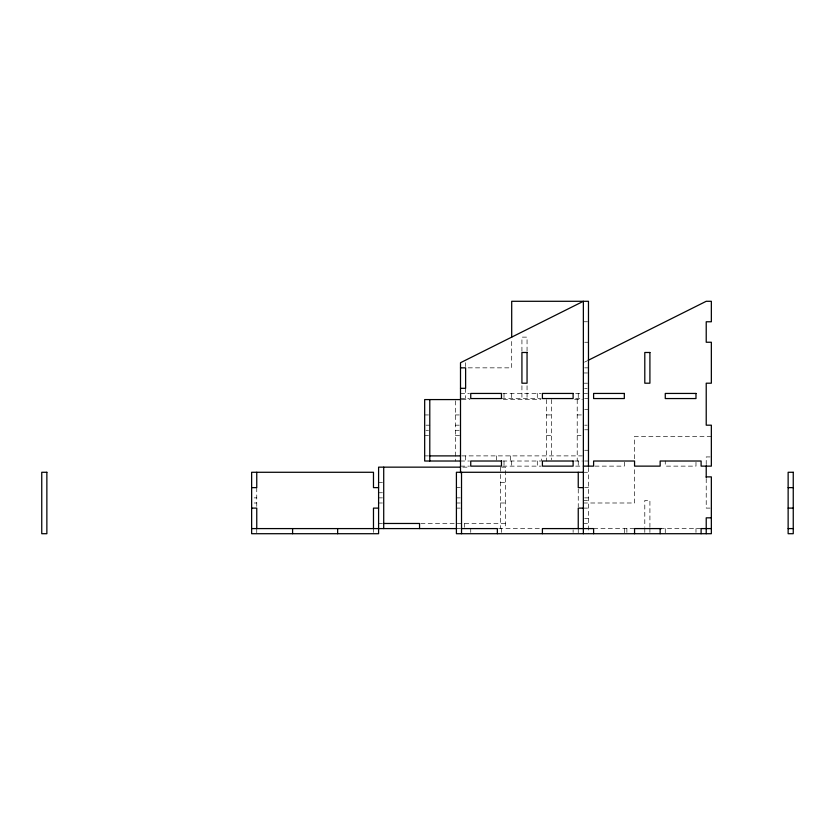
<?xml version="1.0" encoding="UTF-8"?>
<svg xmlns="http://www.w3.org/2000/svg" width="835" height="835" viewBox="0 0 835 835"><rect width="100%" height="100%" fill="white"/><g stroke="black" fill="none" stroke-linecap="round" stroke-linejoin="round"><path stroke-width="0.63" stroke-dasharray="4.17 3.13" d="M584.521 362.15L586.838 360.981M583.362 321.767L588.477 321.767M584.646 342.246L588.477 342.246M468.184 367.849L511.698 367.849L511.698 339.688M584.646 367.849L588.477 367.849M583.362 372.963L588.477 372.963M583.362 383.202L588.477 383.202M584.646 388.317L587.203 388.317M460.502 393.442L469.458 393.442M502.733 393.442L541.132 393.442M575.68 393.442L580.805 393.442M583.362 393.442L588.477 393.442M460.502 398.556L469.458 398.556M501.459 398.556L541.132 398.556M575.68 398.556L580.805 398.556M584.646 398.556L588.477 398.556M461.797 399.579L469.99 399.579M503.296 399.579L540.903 399.579M574.626 399.579L582.339 399.579M584.646 409.307L588.477 409.307M424.671 414.943L428.501 414.943M455.378 414.943L459.219 414.943M546.508 414.943L551.622 414.943M577.215 414.943L582.339 414.943M425.944 425.182L429.785 425.182M455.378 425.182L459.219 425.182M584.646 425.182L587.203 425.182M584.646 429.785L588.477 429.785M425.944 430.296L428.501 430.296M455.378 430.296L459.219 430.296M424.671 435.421L428.501 435.421M455.378 435.421L460.502 435.421M546.508 435.421L551.622 435.421M577.215 435.421L581.056 435.421M711.347 436.444L634.558 436.444L634.558 459.48M584.646 450.263L588.477 450.263M424.671 455.889L428.501 455.889M461.786 455.889L582.339 455.889M710.063 456.922L706.222 456.922L706.222 464.594M460.502 461.014L469.479 461.014M502.733 461.014L541.383 461.014L541.383 455.889M574.657 461.014L582.339 461.014M584.646 461.014L588.477 461.014M460.502 466.128L469.458 466.128M502.733 466.128L541.132 466.128M575.68 466.128L580.805 466.128M594.885 466.128L624.319 466.128L624.319 461.014M462.82 467.151L469.301 467.151M501.71 467.151L505.551 467.151L505.551 528.586M583.362 472.276L588.477 472.276M378.589 482.515L382.43 482.515M500.436 482.515L505.551 482.515M456.411 487.63L460.242 487.63M584.646 487.63L588.477 487.63M378.589 492.754L382.43 492.754M254.195 497.869L256.752 497.869M378.589 497.869L382.43 497.869M456.411 497.869L460.242 497.869M584.646 497.869L588.477 497.869M583.362 500.436L588.477 500.436M254.195 502.994L256.752 502.994M378.589 502.994L382.43 502.994M456.411 502.994L460.242 502.994M500.436 502.994L505.551 502.994M583.362 502.994L634.558 502.994L634.558 467.151M456.411 508.108L460.242 508.108M583.362 508.108L588.477 508.108M710.063 508.108L706.222 508.108L706.222 477.578M584.646 518.347L588.477 518.347M378.589 523.472L382.43 523.472M420.84 523.472L505.551 523.472M583.362 523.472L588.477 523.472M456.411 528.586L461.525 528.586M498.652 528.586L541.132 528.586M593.601 528.586L634.558 528.586M660.151 528.586L701.108 528.586M695.983 462.298L695.983 466.128L665.265 466.128L665.265 461.014M695.983 528.586L695.983 532.427M665.265 528.586L665.265 533.711M649.912 527.303L649.912 500.436L644.797 500.436L644.797 527.303M649.912 528.586L649.912 532.427M644.797 528.586L644.797 532.427M626.876 528.586L626.876 532.427M624.319 528.586L624.319 533.711M588.477 467.485L588.477 533.711M578.248 393.442L578.248 398.556M578.248 461.014L578.248 466.128M578.248 488.913L578.248 506.835M578.248 528.586L578.248 533.711M577.215 399.579L577.215 461.014M573.123 529.87L573.123 532.427M551.622 399.579L551.622 459.73M546.508 399.579L546.508 461.014M537.291 393.442L537.291 398.556M537.291 461.014L537.291 466.128M527.052 351.211L527.052 337.131L521.927 337.131L521.927 351.211M527.052 385.76L527.052 398.556M521.927 385.76L521.927 398.556M511.698 393.442L511.698 398.556M511.698 461.014L511.698 466.128M510.665 455.889L510.665 461.014M504.016 393.442L504.016 398.556M504.016 461.014L504.016 466.128M501.459 528.586L501.459 532.427M500.436 467.151L500.436 528.586M496.334 455.889L496.334 461.014M470.742 528.586L470.742 532.427M465.617 362.724L465.617 366.565M465.617 388.317L465.617 398.556M465.617 455.889L465.617 461.014M464.594 523.472L464.594 527.303M455.378 400.863L455.378 461.014M373.475 528.586L373.475 532.427M256.752 487.63L256.752 506.835M256.752 528.586L256.752 533.711"/><path stroke-width="1.25" d="M587.997 360.407L706.222 301.289L711.347 301.289L711.347 321.767L706.222 321.767L706.222 342.246L711.347 342.246L711.347 383.202L706.222 383.202L706.222 425.182L711.347 425.182L711.347 466.128L701.108 466.128L701.108 461.014L660.151 461.014L660.151 466.128L634.558 466.128L634.558 461.014L593.601 461.014L593.601 466.128L583.362 466.128M460.502 367.849L465.617 367.849L465.617 388.317L460.502 388.317M460.91 399.579L424.671 399.579L424.671 461.014L460.502 461.014M429.785 455.889L460.502 455.889M460.231 467.151L378.589 467.151L378.589 533.711L251.638 533.711L251.638 472.276L373.475 472.276L373.475 487.63L378.589 487.63M583.362 472.276L456.411 472.276L456.411 533.711L711.347 533.711L711.347 476.879L706.222 476.879M251.638 487.63L256.752 487.63L256.752 472.276M583.362 487.63L578.248 487.63L578.248 472.276M788.136 487.63L793.25 487.63M251.638 508.108L256.752 508.108L256.752 528.586M378.589 508.108L373.475 508.108L373.475 528.586M583.362 508.108L578.248 508.108L578.248 528.586M788.136 508.108L793.25 508.108M711.347 517.836L706.222 517.836L706.222 533.711M383.714 523.472L419.546 523.472L419.546 528.586M251.638 528.586L456.661 528.586M461.525 528.586L497.357 528.586L497.357 533.711M661.435 528.586L634.558 528.586L634.558 533.711M711.347 528.586L701.108 528.586L701.108 533.711M788.136 528.586L793.25 528.586M706.222 465.878L706.222 477.578M660.151 528.586L660.151 533.711M593.601 533.711L593.601 528.586L542.406 528.586L542.406 533.711M588.477 466.191L588.477 301.289L511.698 301.289L511.698 337.131M583.362 533.711L583.362 301.289L460.502 362.724L460.502 472.704M461.525 472.276L461.525 533.711M429.785 399.579L429.785 461.014M383.714 467.151L383.714 528.586M337.643 528.586L337.643 533.711M292.594 528.586L292.594 533.711M527.052 352.485L521.927 352.485L521.927 383.202L527.052 383.202L527.052 352.485M649.912 352.485L644.797 352.485L644.797 383.202L649.912 383.202L649.912 352.485M501.459 393.442L470.742 393.442L470.742 398.556L501.459 398.556L501.459 393.442M573.123 393.442L542.406 393.442L542.406 398.556L573.123 398.556L573.123 393.442M624.319 393.442L593.601 393.442L593.601 398.556L624.319 398.556L624.319 393.442M695.983 393.442L665.265 393.442L665.265 398.556L695.983 398.556L695.983 393.442M501.459 461.014L470.742 461.014L470.742 466.128L501.459 466.128L501.459 461.014M573.123 461.014L542.406 461.014L542.406 466.128L573.123 466.128L573.123 461.014M46.864 472.276L41.75 472.276L41.75 533.711L46.864 533.711L46.864 472.276M793.25 472.276L788.136 472.276L788.136 533.711L793.25 533.711L793.25 472.276"/></g></svg>
